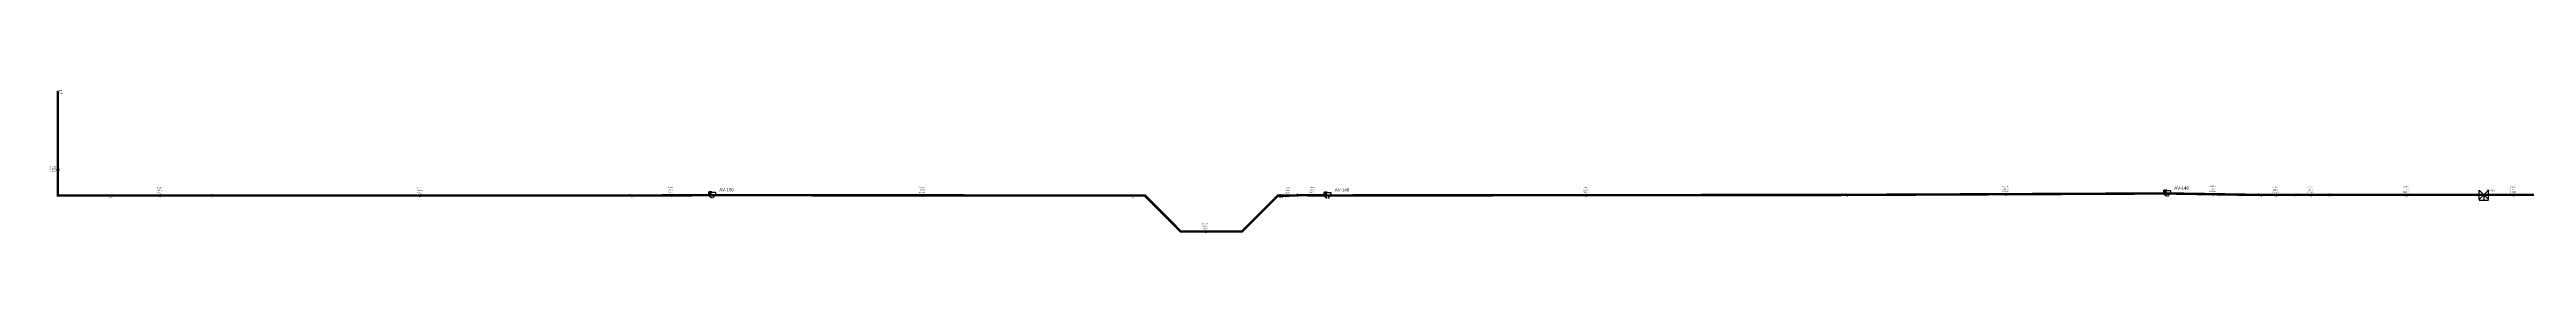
# Model space of a CAD drawing. Extents: x 438515 to 457004, y 1816048 to 1831342.
# Drawn here: x 449247 to 451261, y 1823974 to 1824090 of the extents above; entities that cross this region are included whole.
import ezdxf
from ezdxf.enums import TextEntityAlignment as Align

# ---------------------------------------------------------------- set-up
doc = ezdxf.new("R2010")
doc.units = 0
doc.layers.add('node', color=7, linetype='CONTINUOUS')
doc.layers.add('pipe', color=7, linetype='CONTINUOUS')

# ---------------------------------------------------------------- blocks, each defined once
blk = doc.blocks.new('VALVETCV')
at = {"color": 0}
for points in [[(-3, 3.6), (3, 3.6)], [(0, 0), (0, 3.6)]]:
    blk.add_lwpolyline(points, dxfattribs=at)
for points in [[(-3, 3), (-3, -3), (0, 0)], [(0, 0), (3, 3), (3, -3)]]:
    blk.add_lwpolyline(points, close=True, dxfattribs=at)
blk = doc.blocks.new('FILLED_CIRCLE')
at = {"color": 0}
blk.add_circle((0, 0), 3, dxfattribs=at)
blk = doc.blocks.new('AIRVALVE')
at = {"color": 0}
for points in [[(-2.2, 3.4), (-2.2, 2.6), (-3, 2.6), (-3, 0.9), (-2.2, -0.9), (-0.8, -1.7), (-0.8, -2.6)], [(-2.6, 1.7), (-0.4, 1.7)], [(-1.5, 3), (-1.5, 1.7)], [(-0.8, 3.4), (-0.8, 2.6), (3, 2.6), (3, 0.9), (2.2, -0.9), (0.8, -1.7), (0.8, -2.6)]]:
    blk.add_lwpolyline(points, dxfattribs=at)
blk = doc.blocks.new('FLOWARROW')
at = {"color": 0}
blk.add_lwpolyline([(3, 0), (-3, -3), (-0.6, 0), (-3, 3)], close=True, dxfattribs=at)

msp = doc.modelspace()

# ---------------------------------------------------------------- linework, layer by layer
at = {"layer": 'pipe', "color": 3, "const_width": 2}
for points in [[(449294.4, 1824004.4), (449253.3, 1824004.4), (449253.3, 1824088.6)], [(449377, 1824004.4), (449294.4, 1824004.4)], [(449717.3, 1824004.4), (449377, 1824004.4)], [(449785.2, 1824004.7), (449717.3, 1824004.4)], [(450126.2, 1824004.4), (449785.2, 1824004.7)], [(450245.7, 1824004.3), (450245.4, 1824004.4), (450216.1, 1823975.2), (450166.4, 1823975.2), (450137.2, 1824004.4), (450126.2, 1824004.4), (450126.2, 1824004.4)], [(450260.2, 1824004.7), (450260.2, 1824004.4), (450245.7, 1824004.3)], [(450285.6, 1824004.5), (450260.2, 1824004.7)], [(450705.3, 1824004.9), (450285.6, 1824004.5)], [(450968.3, 1824006.1), (450705.3, 1824004.9)], [(451041.9, 1824004.9), (450968.3, 1824006.1)], [(451071, 1824004.9), (451041.9, 1824004.9)], [(451098.6, 1824004.9), (451071, 1824004.9)], [(451225.9, 1824004.9), (451098.6, 1824004.9)], [(451273.3, 1824004.9), (451225.9, 1824004.9)]]:
    msp.add_lwpolyline(points, dxfattribs=at)

# ---------------------------------------------------------------- block references
at = {"layer": 'node', "color": 0}
for name, p, xscale, yscale in [('FILLED_CIRCLE', (449253.3, 1824088.6), 0.158750000000635, 0.158750000000635), ('FILLED_CIRCLE', (449294.4, 1824004.4), 0.158750000000635, 0.158750000000635), ('FILLED_CIRCLE', (449377, 1824004.4), 0.158750000000635, 0.158750000000635), ('FILLED_CIRCLE', (449717.3, 1824004.4), 0.158750000000635, 0.158750000000635), ('AIRVALVE', (449785.2, 1824004.7), 0.95250000000381, 0.95250000000381), ('FILLED_CIRCLE', (450126.2, 1824004.4), 0.158750000000635, 0.158750000000635), ('FILLED_CIRCLE', (450245.7, 1824004.3), 0.158750000000635, 0.158750000000635), ('FILLED_CIRCLE', (450260.2, 1824004.7), 0.158750000000635, 0.158750000000635), ('AIRVALVE', (450285.6, 1824004.5), 0.95250000000381, 0.95250000000381), ('FILLED_CIRCLE', (450705.3, 1824004.9), 0.158750000000635, 0.158750000000635), ('AIRVALVE', (450968.3, 1824006.1), 0.95250000000381, 0.95250000000381), ('FILLED_CIRCLE', (451041.9, 1824004.9), 0.158750000000635, 0.158750000000635), ('FILLED_CIRCLE', (451071, 1824004.9), 0.158750000000635, 0.158750000000635), ('FILLED_CIRCLE', (451098.6, 1824004.9), 0.158750000000635, 0.158750000000635)]:
    msp.add_blockref(name, p, dxfattribs=dict(at, xscale=xscale, yscale=yscale))
at = {"layer": 'node', "color": 0, "xscale": 1.27000000000508, "yscale": 1.27000000000508, "rotation": 180.002724931581}
msp.add_blockref('VALVETCV', (451225.9, 1824004.9), dxfattribs=at)
at = {"layer": 'pipe', "color": 3, "xscale": 0.31750000000127, "yscale": 0.31750000000127}
for p, rotation in [((449253.3, 1824025.9), 90), ((449335.7, 1824004.4), 180), ((449547.2, 1824004.4), 180), ((449751.2, 1824004.6), 180.233303731561), ((449955.7, 1824004.6), 179.953555874728), ((450253.1, 1824004.4), 180.314649694566), ((450272.9, 1824004.6), 179.499899662059), ((450495.4, 1824004.7), 180.0549473878), ((450836.8, 1824005.5), 180.259179805269), ((451005.1, 1824005.5), 179.074127401942), ((451056.5, 1824004.9), 180), ((451084.8, 1824004.9), 180), ((451162.2, 1824004.9), 180.002724931581), ((451249.6, 1824004.9), 179.992681025724), ((450186, 1823975.2), 180)]:
    msp.add_blockref('FLOWARROW', p, dxfattribs=dict(at, rotation=rotation))

# ---------------------------------------------------------------- texts
at = {"layer": 'node', "color": 0}
for s, height, p in [('WDC-29', 0.572, (449253.8, 1824089.1)), ('IL:21.00', 0.635, (449253.8, 1824087.6)), ('Pr:47.68', 0.635, (449253.8, 1824086.6)), ('JN-E8-12', 0.572, (449294.9, 1824004.9)), ('IL:19.16', 0.635, (449294.9, 1824003.4)), ('JN-E8-11', 0.572, (449377.5, 1824004.9)), ('IL:19.16', 0.635, (449377.5, 1824003.4)), ('JN-E8-10', 0.572, (449717.8, 1824004.9)), ('IL:18.74', 0.635, (449717.8, 1824003.4)), ('AV-150', 2.54, (449791.2, 1824007.1)), ('JN-E8-9', 0.572, (450126.7, 1824004.9)), ('IL:19.91', 0.635, (450126.7, 1824003.4)), ('JN-E8-8', 0.572, (450246.2, 1824004.8)), ('IL:19.97', 0.635, (450246.2, 1824003.3)), ('JN-E8-7', 0.572, (450260.7, 1824005.2)), ('IL:19.95', 0.635, (450260.7, 1824003.7)), ('AV-149', 2.54, (450291.6, 1824007)), ('JN-E8-6', 0.572, (450705.8, 1824005.4)), ('IL:18.76', 0.635, (450705.8, 1824003.9)), ('AV-148', 2.54, (450974.3, 1824008.5)), ('JN-E8-5', 0.572, (451042.4, 1824005.4)), ('IL:19.80', 0.635, (451042.4, 1824003.9)), ('JN-E8-4', 0.572, (451071.5, 1824005.4)), ('IL:19.78', 0.635, (451071.5, 1824003.9)), ('JN-E8-3', 0.572, (451099.1, 1824005.4)), ('IL:19.46', 0.635, (451099.1, 1824003.9)), ('TCV-30', 1.27, (451228.4, 1824007.4)), ('Pr:49.75', 0.635, (449294.9, 1824002.4)), ('Pr:49.91', 0.635, (449377.5, 1824002.4)), ('Pr:50.95', 0.635, (449717.8, 1824002.4)), ('Pr:50.54', 0.635, (450126.7, 1824002.4)), ('Pr:50.75', 0.635, (450246.2, 1824002.3)), ('Pr:50.80', 0.635, (450260.7, 1824002.7)), ('Pr:52.81', 0.635, (450705.8, 1824002.9)), ('Pr:52.39', 0.635, (451042.4, 1824002.9)), ('Pr:52.47', 0.635, (451071.5, 1824002.9)), ('Pr:52.84', 0.635, (451099.1, 1824002.9))]:
    msp.add_text(s, height=height, dxfattribs=at).set_placement(p, align=Align.BOTTOM_LEFT)
at = {"layer": 'pipe', "color": 3}
for s, rotation, p in [('ID:1231', 90, (449247.8, 1824023.7)), ('L:125 m', 90, (449249.8, 1824023.7)), ('D:600.0', 90, (449251.8, 1824023.7)), ('ID:1271', 360, (449333.5, 1824010)), ('D:600.0', 360, (449333.5, 1824005.9)), ('L:83 m', 360, (449333.8, 1824007.9)), ('L:340 m', 360, (449544.9, 1824007.9)), ('ID:1291', 360, (449544.9, 1824009.9)), ('D:600.0', 360, (449544.9, 1824005.9)), ('ID:3595', 0.2333, (449749, 1824010.1)), ('D:600.0', 0.2333, (449749, 1824006.1)), ('L:68 m', 0.2333, (449749.3, 1824008.1)), ('L:341 m', 359.9536, (449953.4, 1824008.1)), ('ID:3594', 359.9536, (449953.5, 1824010.1)), ('D:600.0', 359.9536, (449953.5, 1824006.1)), ('ID:1360', 0.3146, (450250.9, 1824009.9)), ('D:600.0', 0.3146, (450250.9, 1824005.9)), ('L:15 m', 0.3146, (450251.2, 1824007.9)), ('D:600.0', 359.4999, (450270.7, 1824006.2)), ('ID:3592', 359.4999, (450270.7, 1824010.2)), ('L:25 m', 359.4999, (450271, 1824008.2)), ('ID:3591', 0.0549, (450493.2, 1824010.2)), ('L:420 m', 0.0549, (450493.2, 1824008.2)), ('D:600.0', 0.0549, (450493.2, 1824006.2)), ('L:263 m', 0.2592, (450834.5, 1824009)), ('ID:3589', 0.2592, (450834.6, 1824011)), ('D:600.0', 0.2592, (450834.6, 1824007)), ('D:600.0', 359.0741, (451002.9, 1824007.1)), ('ID:3588', 359.0741, (451003, 1824011.1)), ('L:74 m', 359.0741, (451003.3, 1824009.1)), ('D:600.0', 360, (451054.2, 1824006.4)), ('ID:1322', 360, (451054.2, 1824010.4)), ('L:29 m', 360, (451054.5, 1824008.4)), ('ID:1312', 360, (451082.6, 1824010.4)), ('D:600.0', 360, (451082.6, 1824006.4)), ('L:28 m', 360, (451082.8, 1824008.4)), ('ID:2855', 0.0027, (451160, 1824010.5)), ('L:127 m', 0.0027, (451160, 1824008.5)), ('D:600.0', 0.0027, (451160, 1824006.5)), ('ID:2854', 359.9927, (451247.4, 1824010.5)), ('D:600.0', 359.9927, (451247.4, 1824006.5)), ('L:47 m', 359.9927, (451247.7, 1824008.5)), ('L:144 m', 360, (450183.7, 1823978.7)), ('ID:1361', 360, (450183.8, 1823980.7)), ('D:600.0', 360, (450183.8, 1823976.7))]:
    msp.add_text(s, height=0.953, rotation=rotation, dxfattribs=at).set_placement(p, align=Align.BOTTOM_LEFT)

doc.saveas('drawing.dxf')
